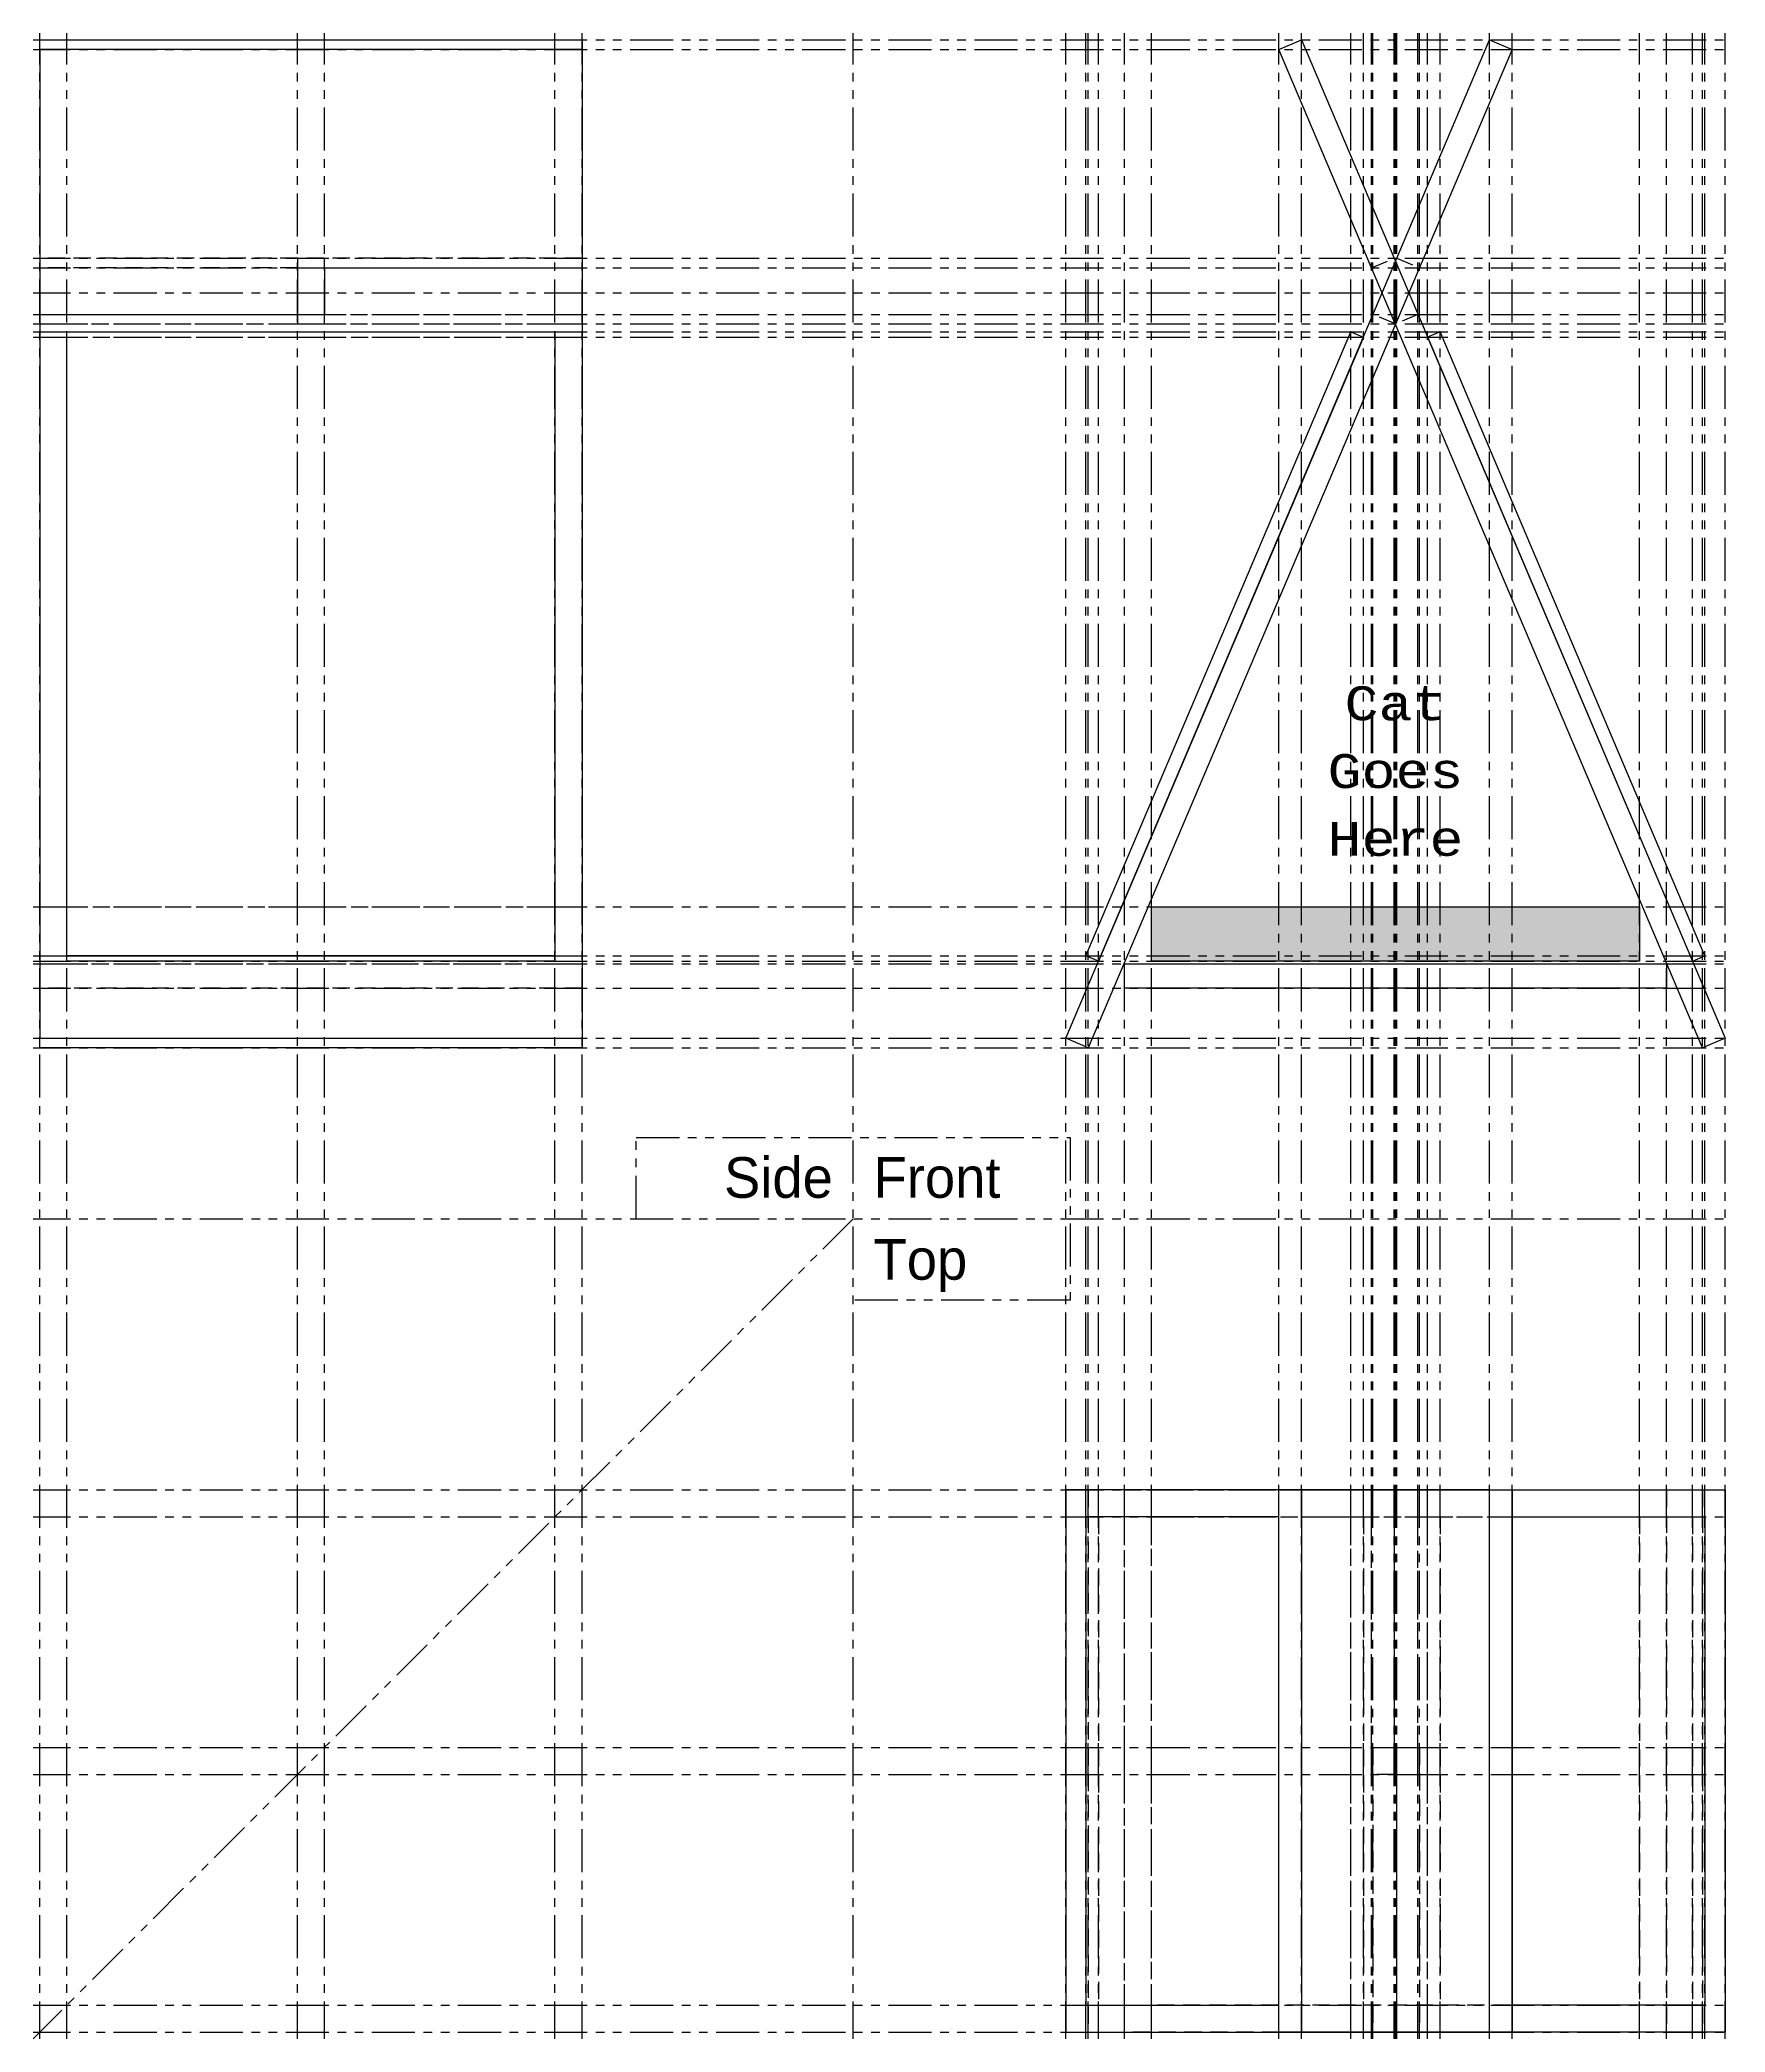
# Model space of a CAD drawing. Header units: millimetres. Extents: x -600 to 643, y -600 to 870.
import ezdxf

# ---------------------------------------------------------------- set-up
doc = ezdxf.new("R2010")
doc.units = ezdxf.units.MM
doc.linetypes.add('DASHED', pattern=[19.05, 12.7, -6.35])
doc.linetypes.add('PHANTOM', pattern=[63.5, 31.75, -6.35, 6.35, -6.35, 6.35, -6.35])
for name, color, linetype, true_color in [('@Axes', 7, 'PHANTOM', 0xffffff), ('@Construction Lines', 14, 'PHANTOM', 0x800000), ('Base', 7, 'Continuous', 0xffffff), ('Hidden Lines', 7, 'DASHED', 0xffffff), ('Sides', 7, 'Continuous', 0xffffff)]:
    doc.layers.add(name, color=color, linetype=linetype, true_color=true_color)
doc.layers.add('Cushion', color=2, linetype='Continuous', lineweight=25, true_color=0xffff00)
doc.layers.add('Sisal Mats', color=3, linetype='Continuous', lineweight=25, true_color=0x00ff00)
doc.styles.add('textstyle0', font='')
doc.styles.add('textstyle1', font='')
doc.styles.add('textstyle2', font='')
doc.styles.add('textstyle3', font='')
doc.styles.get('textstyle0').set_extended_font_data('Liberation Sans')
doc.styles.get('textstyle1').set_extended_font_data('Liberation Sans')
doc.styles.get('textstyle2').set_extended_font_data('Liberation Sans')
doc.styles.get('textstyle3').set_extended_font_data('Courier 10 Pitch')

msp = doc.modelspace()

# ---------------------------------------------------------------- hatches: boundary and pattern name
at = {"layer": 'Cushion'}
msp.add_hatch(color=256, dxfattribs=at).paths.add_polyline_path([(580, 190), (220, 190), (220, 230), (580, 230)])

# ---------------------------------------------------------------- linework, layer by layer
at = {"layer": '@Axes'}
for p, q in [((-160, 0), (-160, 60)), ((-160, 60), (160, 60)), ((160, 60), (160, -60)), ((160, -60), (0, -60))]:
    msp.add_line(p, q, dxfattribs=at)
for direction in [(0, 1), (1, 0)]:
    msp.add_xline((0, 0), direction, dxfattribs=at)
msp.add_ray((0, 0), (-0.707107, -0.707107), dxfattribs=at)
at = {"layer": '@Construction Lines'}
msp.add_line((-200, 90), (-200, 90), dxfattribs=at)
for p, direction in [((-600, 156), (0, 1)), ((469.4, 869.5), (1, 0)), ((-580, -580), (0, 1)), ((-410, 800), (0, 1)), ((-390, 800), (0, 1)), ((-220, -220), (0, 1)), ((-200, 90), (0, 1)), ((156.8, 133.1), (0, 1)), ((171.7, 193.9), (0, 1)), ((173.4, 126.1), (0, 1)), ((180.9, 190), (0, 1)), ((200, 90), (0, 1)), ((220, 210), (0, 1)), ((314, 862.5), (0, 1)), ((330.6, 869.5), (0, 1)), ((367.1, 654.2), (0, 1)), ((376.3, 650.3), (0, 1)), ((382.4, 701.4), (0, 1)), ((383.4, 667), (0, 1)), ((399, 708.5), (0, 1)), ((400, 660), (0, 1)), ((401, 708.5), (0, 1)), ((416.6, 667), (0, 1)), ((417.6, 701.4), (0, 1)), ((423.7, 650.3), (0, 1)), ((432.9, 654.2), (0, 1)), ((469.4, 869.5), (0, 1)), ((486, 862.5), (0, 1)), ((580, 210), (0, 1)), ((600, 108), (0, 1)), ((619.1, 190), (0, 1)), ((626.6, 126.1), (0, 1)), ((628.3, 193.9), (0, 1)), ((643.2, 133.1), (0, 1)), ((486, 862.5), (1, 0)), ((399, 708.5), (1, 0)), ((382.4, 701.4), (1, 0)), ((390.2, 683), (1, 0)), ((416.6, 667), (1, 0)), ((400, 660), (1, 0)), ((367.1, 654.2), (1, 0)), ((376.3, 650.3), (1, 0)), ((360, 230), (1, 0)), ((171.7, 193.9), (1, 0)), ((350, 190), (1, 0)), ((200, 188), (1, 0)), ((200, 170), (1, 0)), ((643.2, 133.1), (1, 0)), ((626.6, 126.1), (1, 0)), ((-200, -200), (1, 0)), ((314, -220), (1, 0)), ((-390, -390), (1, 0)), ((-410, -410), (1, 0)), ((314, -580), (1, 0)), ((-600, -600), (1, 0))]:
    msp.add_xline(p, direction, dxfattribs=at)
at = {"layer": 'Base'}
for p, q in [((200, 188), (600, 188)), ((200, 170), (200, 188)), ((600, 188), (600, 170)), ((600, 170), (200, 170))]:
    msp.add_line(p, q, dxfattribs=at)
at = {"layer": 'Cushion'}
for p, q in [((220, 230), (580, 230)), ((220, 190), (220, 230)), ((580, 230), (580, 190)), ((580, 190), (220, 190))]:
    msp.add_line(p, q, dxfattribs=at)
at = {"layer": 'Hidden Lines'}
for p, q in [((-410, 708.5), (-600, 708.5)), ((-200, 708.5), (-410, 708.5)), ((-410, 708.5), (-410, 701.4)), ((-390, 701.4), (-390, 708.5)), ((382.4, 701.4), (399, 708.5)), ((401, 708.5), (417.6, 701.4)), ((-410, 701.4), (-600, 701.4)), ((-410, 667), (-410, 660)), ((-390, 660), (-390, 667)), ((-390, 667), (-200, 667)), ((400, 660), (383.4, 667)), ((416.6, 667), (400, 660)), ((-600, 660), (-390, 660)), ((-580, 650.3), (-220, 650.3)), ((-390, 660), (-200, 660)), ((-580, 230), (-220, 230)), ((-580, 190), (-580, 230)), ((-220, 230), (-220, 190)), ((-600, 188), (-200, 188)), ((-600, 170), (-600, 188)), ((-220, 190), (-580, 190)), ((-200, 188), (-200, 170)), ((-200, 170), (-600, 170)), ((173.4, -200), (173.4, -600)), ((200, -200), (600, -200)), ((200, -600), (200, -200)), ((382.4, -410), (382.4, -200)), ((416.6, -410), (416.6, -200)), ((600, -200), (600, -600)), ((626.6, -200), (626.6, -600)), ((180.9, -220), (180.9, -580)), ((220, -220), (580, -220)), ((220, -580), (220, -220)), ((367.1, -580), (367.1, -220)), ((376.3, -220), (376.3, -580)), ((423.7, -580), (423.7, -220)), ((432.9, -220), (432.9, -580)), ((580, -220), (580, -580)), ((619.1, -220), (619.1, -580)), ((383.4, -390), (399, -390)), ((383.4, -390), (383.4, -600)), ((401, -390), (417.6, -390)), ((417.6, -390), (417.6, -600)), ((399, -410), (382.4, -410)), ((401, -410), (416.6, -410)), ((580, -580), (220, -580)), ((600, -600), (200, -600))]:
    msp.add_line(p, q, dxfattribs=at)
at = {"layer": 'Sides'}
for p, q in [((-600, 869.5), (-200, 869.5)), ((-600, 862.5), (-600, 869.5)), ((-200, 869.5), (-200, 862.5)), ((156.8, 133.1), (469.4, 869.5)), ((314, 862.5), (330.6, 869.5)), ((330.6, 869.5), (643.2, 133.1)), ((469.4, 869.5), (486, 862.5)), ((-200, 862.5), (-600, 862.5)), ((-600, 862.5), (-600, 133.1)), ((-200, 862.5), (-200, 133.1)), ((486, 862.5), (173.4, 126.1)), ((626.6, 126.1), (314, 862.5)), ((-410, 701.4), (-200, 701.4)), ((-410, 701.4), (-410, 667)), ((-390, 701.4), (-390, 667)), ((-600, 667), (-390, 667)), ((-600, 133.1), (-200, 133.1)), ((-600, 126.1), (-600, 133.1)), ((-200, 133.1), (-200, 126.1)), ((173.4, 126.1), (156.8, 133.1)), ((643.2, 133.1), (626.6, 126.1)), ((-200, 126.1), (-600, 126.1)), ((469.4, -200), (156.8, -200)), ((156.8, -200), (156.8, -600)), ((314, -200), (330.6, -200)), ((314, -600), (314, -200)), ((314, -200), (643.2, -200)), ((314, -600), (314, -200)), ((330.6, -200), (330.6, -600)), ((399, -200), (399, -390)), ((469.4, -200), (486, -200)), ((469.4, -600), (469.4, -200)), ((469.4, -600), (469.4, -200)), ((486, -200), (486, -600)), ((643.2, -200), (643.2, -600)), ((399, -390), (399, -410)), ((400, -390), (399, -390)), ((401, -390), (400, -390)), ((401, -410), (401, -390)), ((399, -410), (400, -410)), ((400, -410), (401, -410)), ((401, -600), (401, -410)), ((156.8, -600), (469.4, -600)), ((330.6, -600), (314, -600)), ((643.2, -600), (314, -600)), ((486, -600), (469.4, -600))]:
    msp.add_line(p, q, dxfattribs=at)
at = {"layer": 'Sisal Mats'}
for p, q in [((-580, 654.2), (-220, 654.2)), ((-580, 193.9), (-580, 654.2)), ((-220, 654.2), (-220, 193.9)), ((171.7, 193.9), (367.1, 654.2)), ((376.3, 650.3), (180.9, 190)), ((367.1, 654.2), (376.3, 650.3)), ((432.9, 654.2), (423.7, 650.3)), ((423.7, 650.3), (619.1, 190)), ((628.3, 193.9), (432.9, 654.2)), ((-220, 193.9), (-580, 193.9)), ((-580, 193.9), (-220, 193.9)), ((-580, 190), (-580, 193.9)), ((-220, 193.9), (-220, 190)), ((180.9, 190), (171.7, 193.9)), ((619.1, 190), (628.3, 193.9)), ((-220, 190), (-580, 190)), ((314, -220), (171.7, -220)), ((171.7, -220), (171.7, -580)), ((314, -580), (314, -220)), ((486, -220), (628.3, -220)), ((486, -580), (486, -220)), ((628.3, -220), (628.3, -580)), ((171.7, -580), (314, -580)), ((628.3, -580), (486, -580))]:
    msp.add_line(p, q, dxfattribs=at)

# ---------------------------------------------------------------- texts
at = {"layer": '@Axes', "char_height": 5}
for s, insert, attachment_point, style in [('\\fOCR A Std|b0|i0|c0|p0;\\H30;Side', (-15, 15), 9, 'textstyle1'), ('\\fOCR A Std|b0|i0|c0|p0;\\H30;Front', (15, 15), 7, 'textstyle2'), ('\\fOCR A Std|b0|i0|c0|p0;\\H30;Top', (15, -15), 1, 'textstyle0')]:
    msp.add_mtext(s, dxfattribs=dict(at, insert=insert, attachment_point=attachment_point, style=style))
at = {"layer": 'Cushion', "insert": (400, 330), "char_height": 36, "attachment_point": 5, "line_spacing_factor": 1.2, "style": 'textstyle3'}
msp.add_mtext('\\C2;\\H25;Cat\\PGoes\\PHere', dxfattribs=at)

doc.saveas('drawing.dxf')
